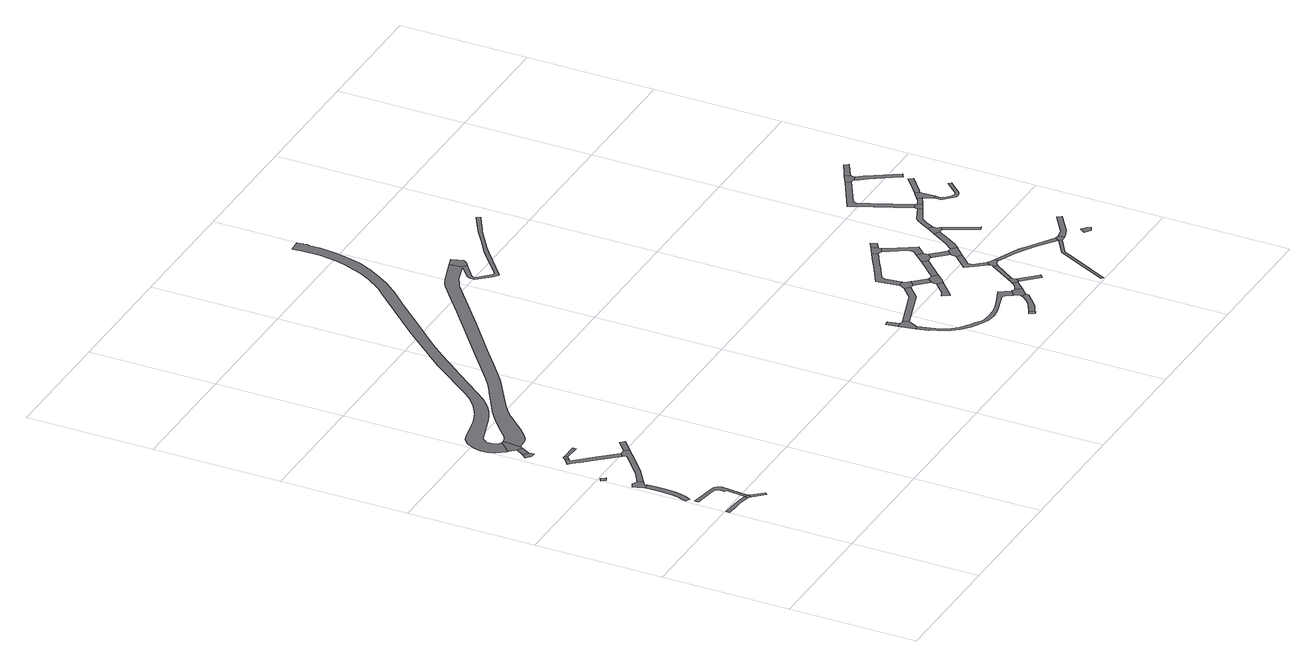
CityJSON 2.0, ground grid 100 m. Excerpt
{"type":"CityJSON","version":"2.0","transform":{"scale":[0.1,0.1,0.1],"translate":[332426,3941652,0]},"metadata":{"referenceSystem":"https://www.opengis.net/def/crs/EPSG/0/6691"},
"CityObjects":{
"road1":{"type":"Road","attributes":{"RoadStructureAttribute.sectionType":"1"},"geometry":[{"type":"MultiSurface","lod":"1","boundaries":[[[0,1,2,3,4,5,6,7,8]]]}]},
"road2":{"type":"Road","attributes":{"RoadStructureAttribute.sectionType":"1"},"geometry":[{"type":"MultiSurface","lod":"1","boundaries":[[[9,10,11,12,13,14,15,16,17,18,19,20,21,22]]]}]},
"road3":{"type":"Road","attributes":{"RoadStructureAttribute.sectionType":"1"},"geometry":[{"type":"MultiSurface","lod":"1","boundaries":[[[23,24,25,26,27,28,29,30,31,32,33,34,35,36,37,38,39]]]}]},
"road4":{"type":"Road","geometry":[{"type":"MultiSurface","lod":"1","boundaries":[[[38,3,2,40,41,39]]]}]},
"road5":{"type":"Road","geometry":[{"type":"MultiSurface","lod":"1","boundaries":[[[42,43,44,45,41,40]]]}]},
"road6":{"type":"Road","geometry":[{"type":"MultiSurface","lod":"1","boundaries":[[[46,47,48,49,15,14,50,51,52,53]]]}]},
"road7":{"type":"Road","geometry":[{"type":"MultiSurface","lod":"1","boundaries":[[[54,55,56,57]]]}]},
"road8":{"type":"Road","attributes":{"RoadStructureAttribute.sectionType":"1"},"geometry":[{"type":"MultiSurface","lod":"1","boundaries":[[[58,59,60,61,62,63,64,65,53,52,66,67,68,69]]]}]},
"road9":{"type":"Road","geometry":[{"type":"MultiSurface","lod":"1","boundaries":[[[70,71,72,73,74]]]}]},
"road10":{"type":"Road","geometry":[{"type":"MultiSurface","lod":"1","boundaries":[[[75,76,77,78,79]]]}]},
"road11":{"type":"Road","attributes":{"RoadStructureAttribute.sectionType":"1"},"geometry":[{"type":"MultiSurface","lod":"1","boundaries":[[[80,81,82,83,59,58,84,85,86,77,76]]]}]},
"road12":{"type":"Road","attributes":{"RoadStructureAttribute.sectionType":"1"},"geometry":[{"type":"MultiSurface","lod":"1","boundaries":[[[87,71,70,88]]]}]},
"road13":{"type":"Road","geometry":[{"type":"MultiSurface","lod":"1","boundaries":[[[89,90,87,88,91,92,93]]]}]},
"road14":{"type":"Road","geometry":[{"type":"MultiSurface","lod":"1","boundaries":[[[78,94,95,79]]]}]},
"road15":{"type":"Road","geometry":[{"type":"MultiSurface","lod":"1","boundaries":[[[68,96,97,69]]]}]},
"road16":{"type":"Road","attributes":{"function":"3","RoadStructureAttribute.sectionType":"1"},"geometry":[{"type":"MultiSurface","lod":"1","boundaries":[[[98,99,100,101,102,103,104,105,106,107,108,109,110,111,112,113,114,115,116,117,118,119,120,121,122,123,124,125,126,127,128,129,130,131,132,133,134,135,136,137,138,139,140,141,142,143,144,145,146,147,148,149,150,151,152,153,154,155,156,157,158,159,160,161,162,163,164,165,166,89,93]]]}]},
"road17":{"type":"Road","attributes":{"function":"3","RoadStructureAttribute.sectionType":"1"},"geometry":[{"type":"MultiSurface","lod":"1","boundaries":[[[167,168,169,170,171,172,173,174,175,176,177,178,179,180,181,182,183,184,185,186,187,188,189,190,191,192,193,194,195,196,197,198,199,200,201,202,203,92,91,204,205,206,207,208,209,210,211,212,213,214,215,216,217,218,219,220,183,221,222,223,224,225,226,227,228,229,230,231,232,233,234,235,236,237,238,239,240]]]}]},
"road18":{"type":"Road","geometry":[{"type":"MultiSurface","lod":"1","boundaries":[[[241,242,243,244]]]}]},
"road19":{"type":"Road","geometry":[{"type":"MultiSurface","lod":"1","boundaries":[[[245,246,247,241,244,248,249,250]]]}]},
"road20":{"type":"Road","attributes":{"RoadStructureAttribute.sectionType":"1"},"geometry":[{"type":"MultiSurface","lod":"1","boundaries":[[[249,251,252,253,254,255,256,257,258,259,260,261,262,263,264,265,266,267,268,269,270,271,272,273,274,275,276,277,278,279,280,281,282,283,284,285,286,250]]]}]},
"road21":{"type":"Road","attributes":{"RoadStructureAttribute.sectionType":"1"},"geometry":[{"type":"MultiSurface","lod":"1","boundaries":[[[245,287,288,289,290,246]]]}]},
"road22":{"type":"Road","geometry":[{"type":"MultiSurface","lod":"1","boundaries":[[[291,292,293,294,295]]]}]},
"road23":{"type":"Road","geometry":[{"type":"MultiSurface","lod":"1","boundaries":[[[296,297,298,299,300,184,183,182]]]}]},
"road24":{"type":"Road","attributes":{"RoadStructureAttribute.sectionType":"1"},"geometry":[{"type":"MultiSurface","lod":"1","boundaries":[[[301,302,303,293,292,304,305,306,307,308,309]]]}]},
"road25":{"type":"Road","attributes":{"RoadStructureAttribute.sectionType":"1"},"geometry":[{"type":"MultiSurface","lod":"1","boundaries":[[[310,311,312,313,314,315,316,317]]]}]},
"road26":{"type":"Road","geometry":[{"type":"MultiSurface","lod":"1","boundaries":[[[318,319,320,321,322,323,289,288]]]}]},
"road27":{"type":"Road","geometry":[{"type":"MultiSurface","lod":"1","boundaries":[[[324,325,267,266,326,327,309,308,328,329,330]]]}]},
"road28":{"type":"Road","attributes":{"RoadStructureAttribute.sectionType":"1"},"geometry":[{"type":"MultiSurface","lod":"1","boundaries":[[[331,332,333,319,318,334,335]]]}]},
"road29":{"type":"Road","geometry":[{"type":"MultiSurface","lod":"1","boundaries":[[[336,331,335,317,316,337,338]]]}]},
"road30":{"type":"Road","attributes":{"RoadStructureAttribute.sectionType":"1"},"geometry":[{"type":"MultiSurface","lod":"1","boundaries":[[[329,339,340,341,330]]]}]},
"road31":{"type":"Road","geometry":[{"type":"MultiSurface","lod":"1","boundaries":[[[339,342,343,344,345,346,347,340]]]}]},
"road32":{"type":"Road","attributes":{"RoadStructureAttribute.sectionType":"1"},"geometry":[{"type":"MultiSurface","lod":"1","boundaries":[[[348,349,350,351,322,321,352,353,354,355,356]]]}]},
"road33":{"type":"Road","attributes":{"RoadStructureAttribute.sectionType":"1"},"geometry":[{"type":"MultiSurface","lod":"1","boundaries":[[[342,357,358,359,343]]]}]},
"road34":{"type":"Road","attributes":{"RoadStructureAttribute.sectionType":"1"},"geometry":[{"type":"MultiSurface","lod":"1","boundaries":[[[360,361,362,336,338]]]}]},
"road35":{"type":"Road","attributes":{"RoadStructureAttribute.sectionType":"1"},"geometry":[{"type":"MultiSurface","lod":"1","boundaries":[[[346,345,363,364]]]}]},
"road36":{"type":"Road","attributes":{"RoadStructureAttribute.sectionType":"1"},"geometry":[{"type":"MultiSurface","lod":"1","boundaries":[[[365,366,367,368,369,370,371,372,373,374,375]]]}]},
"road37":{"type":"Road","geometry":[{"type":"MultiSurface","lod":"1","boundaries":[[[376,377,362,361,378,379]]]}]},
"road38":{"type":"Road","geometry":[{"type":"MultiSurface","lod":"1","boundaries":[[[363,380,381,382,383,384,365,375,385,386,364]]]}]},
"road39":{"type":"Road","geometry":[{"type":"MultiSurface","lod":"1","boundaries":[[[387,388,389,390,391,392,348,356]]]}]},
"road40":{"type":"Road","attributes":{"RoadStructureAttribute.sectionType":"1"},"geometry":[{"type":"MultiSurface","lod":"1","boundaries":[[[378,393,394,395,396,397,379]]]}]},
"road41":{"type":"Road","attributes":{"RoadStructureAttribute.sectionType":"1"},"geometry":[{"type":"MultiSurface","lod":"1","boundaries":[[[398,399,400,389,388,401,402,403,404,377,376]]]}]},
"road42":{"type":"Road","attributes":{"RoadStructureAttribute.sectionType":"1"},"geometry":[{"type":"MultiSurface","lod":"1","boundaries":[[[390,405,406,407,391]]]}]},
"road43":{"type":"Road","geometry":[{"type":"MultiSurface","lod":"1","boundaries":[[[372,371,408,409,396,395]]]}]},
"road44":{"type":"Road","attributes":{"RoadStructureAttribute.sectionType":"1"},"geometry":[{"type":"MultiSurface","lod":"1","boundaries":[[[410,411,412,413,414,415,416,417,418,419]]]}]},
"road45":{"type":"Road","attributes":{"RoadStructureAttribute.sectionType":"1"},"geometry":[{"type":"MultiSurface","lod":"1","boundaries":[[[382,420,421,422,423,424,425,426,427,428,429,383]]]}]},
"road46":{"type":"Road","attributes":{"RoadStructureAttribute.sectionType":"1"},"geometry":[{"type":"MultiSurface","lod":"1","boundaries":[[[430,409,408,431,432,433,434]]]}]},
"road47":{"type":"Road","geometry":[{"type":"MultiSurface","lod":"1","boundaries":[[[435,436,437,438,439,440,434,433,441,442]]]}]},
"road48":{"type":"Road","geometry":[{"type":"MultiSurface","lod":"1","boundaries":[[[418,443,444,426,425,445,419]]]}]},
"road49":{"type":"Road","attributes":{"RoadStructureAttribute.sectionType":"1"},"geometry":[{"type":"MultiSurface","lod":"1","boundaries":[[[441,446,447,442]]]}]},
"road50":{"type":"Road","attributes":{"RoadStructureAttribute.sectionType":"1"},"geometry":[{"type":"MultiSurface","lod":"1","boundaries":[[[448,449,450,439,438,451,452,453,454,455]]]}]},
"road51":{"type":"Road","geometry":[{"type":"MultiSurface","lod":"1","boundaries":[[[456,457,458,459,460]]]}]},
"road52":{"type":"Road","attributes":{"RoadStructureAttribute.sectionType":"1"},"geometry":[{"type":"MultiSurface","lod":"1","boundaries":[[[461,462,463,464,444,443,465,466,467,468,469]]]}]},
"road53":{"type":"Road","geometry":[{"type":"MultiSurface","lod":"1","boundaries":[[[470,471,472,473,474,455,454,475,476]]]}]},
"road54":{"type":"Road","attributes":{"RoadStructureAttribute.sectionType":"1"},"geometry":[{"type":"MultiSurface","lod":"1","boundaries":[[[477,478,479,480,481,473,472,482,483,484,485,486,487,488]]]}]},
"road55":{"type":"Road","attributes":{"RoadStructureAttribute.sectionType":"1"},"geometry":[{"type":"MultiSurface","lod":"1","boundaries":[[[475,489,490,491,492,493,494,495,496,497,476]]]}]},
"road56":{"type":"Road","geometry":[{"type":"MultiSurface","lod":"1","boundaries":[[[498,499,500,501,502,492,491,503,504]]]}]},
"road57":{"type":"Road","attributes":{"RoadStructureAttribute.sectionType":"1"},"geometry":[{"type":"MultiSurface","lod":"1","boundaries":[[[505,506,507,508,509,510,511,512,513,514,515,516,517,518,519,520,521,522,523,524,525,526,527,528,529,530,531,532,533,534,535,536,537,538,539,540,541,542,498,504]]]}]},
"road58":{"type":"Road","attributes":{"RoadStructureAttribute.sectionType":"1"},"geometry":[{"type":"MultiSurface","lod":"1","boundaries":[[[543,544,545,546,502,501]]]}]},
"road59":{"type":"Road","geometry":[{"type":"MultiSurface","lod":"1","boundaries":[[[547,548,549,488,487,550,551]]]}]},
"road60":{"type":"Road","attributes":{"RoadStructureAttribute.sectionType":"1"},"geometry":[{"type":"MultiSurface","lod":"1","boundaries":[[[550,552,553,554,555,556,557,558,559,560,561,551]]]}]},
"road61":{"type":"Road","geometry":[{"type":"MultiSurface","lod":"1","boundaries":[[[562,563,564,565,566,567,549,548]]]}]}
},
"vertices":[
[88,959,0],[157,955,0],[251,937,0],[256,964,0],[189,977,0],[135,985,0],[94,986,0],[12,990,0],[11,962,0],
[72,1337,0],[87,1382,0],[95,1433,0],[103,1533,0],[102,1599,0],[99,1652,0],[51,1647,0],[53,1628,0],[59,1547,0],[55,1449,0],[46,1389,0],[28,1344,0],[16,1313,0],[51,1296,0],
[303,1167,0],[290,1197,0],[272,1214,0],[256,1221,0],[212,1228,0],[62,1252,0],[49,1255,0],[44,1224,0],[74,1220,0],[193,1203,0],[217,1199,0],[239,1194,0],[261,1165,0],[259,1124,0],[275,1114,0],[262,963,0],[285,961,0],
[267,928,0],[284,950,0],
[276,919,0],[352,839,0],[365,856,0],[291,942,0],
[65,1754,0],[26,1736,0],[39,1700,0],[48,1675,0],[92,1676,0],[125,1699,0],[126,1699,0],[106,1736,0],
[55,1957,0],[34,1992,0],[3,1974,0],[24,1939,0],
[407,2010,0],[375,1982,0],[382,1974,0],[393,1962,0],[377,1945,0],[348,1921,0],[221,1811,0],[195,1792,0],[255,1786,0],[421,1931,0],[474,1977,0],[447,2008,0],
[125,2600,0],[82,2624,0],[52,2590,0],[89,2557,0],[126,2558,0],
[174,2352,0],[157,2328,0],[173,2309,0],[195,2326,0],[196,2351,0],
[103,2285,0],[126,2260,0],[167,2214,0],[252,2121,0],[281,2148,0],[201,2235,0],[151,2291,0],
[123,2690,0],[164,2665,0],
[79,2736,0],[111,2704,0],[177,2686,0],[189,2830,0],[173,2832,0],
[321,2323,0],[322,2348,0],
[565,2057,0],[534,2084,0],
[154,2842,0],[139,2856,0],[128,2876,0],[125,2893,0],[124,2909,0],[124,2916,0],[130,2940,0],[140,2953,0],[147,2963,0],[170,2978,0],[401,3052,0],[460,3076,0],[507,3101,0],[571,3143,0],[646,3212,0],[789,3390,0],[883,3512,0],[981,3637,0],[994,3654,0],[1066,3744,0],[1166,3863,0],[1357,4066,0],[1572,4296,0],[1669,4397,0],[1676,4404,0],[1783,4532,0],[1840,4612,0],[1901,4724,0],[1903,4729,0],[1942,4815,0],[1962,4874,0],[1967,4895,0],[1992,5003,0],[2007,5164,0],[2008,5239,0],[2010,5267,0],[2002,5341,0],[1910,5332,0],[1912,5322,0],[1916,5240,0],[1918,5112,0],[1902,4982,0],[1880,4901,0],[1845,4811,0],[1822,4750,0],[1771,4662,0],[1690,4549,0],[1605,4460,0],[1585,4439,0],[1235,4065,0],[1205,4033,0],[930,3711,0],[917,3695,0],[659,3355,0],[602,3292,0],[536,3235,0],[439,3179,0],[338,3141,0],[239,3120,0],[197,3111,0],[135,3097,0],[97,3084,0],[50,3041,0],[13,2976,0],[1,2917,0],[3,2861,0],[21,2812,0],[67,2749,0],[69,2746,0],
[2704,4256,0],[2586,4174,0],[2488,4108,0],[2436,4066,0],[2345,3991,0],[2244,3904,0],[2218,3904,0],[2204,3919,0],[2134,3994,0],[2128,4006,0],[2129,4020,0],[2138,4034,0],[2154,4049,0],[2182,4070,0],[2236,4111,0],[2250,4121,0],[2221,4146,0],[2206,4241,0],[2066,4196,0],[2015,4180,0],[1965,4160,0],[1929,4137,0],[1844,4069,0],[1649,3911,0],[1457,3757,0],[1152,3513,0],[910,3321,0],[833,3265,0],[757,3219,0],[608,3129,0],[505,3067,0],[415,3001,0],[353,2945,0],[281,2879,0],[245,2851,0],[217,2836,0],[194,2830,0],[200,2689,0],[245,2693,0],[285,2705,0],[331,2739,0],[398,2799,0],[521,2935,0],[542,2958,0],[576,2984,0],[641,3032,0],[934,3220,0],[1106,3355,0],[1223,3449,0],[1554,3713,0],[1974,4051,0],[2009,4069,0],[2059,4095,0],[2187,4135,0],[2201,4128,0],[2134,4070,0],[2118,4056,0],[2109,4042,0],[2100,4020,0],[2101,4002,0],[2102,3989,0],[2188,3897,0],[2198,3886,0],[2222,3864,0],[2228,3862,0],[2236,3864,0],[2383,3988,0],[2479,4064,0],[2536,4109,0],[2710,4228,0],[2742,4247,0],[2875,4320,0],[2886,4325,0],[2873,4356,0],
[2875,1027,0],[2860,1117,0],[2821,1111,0],[2835,1020,0],
[2930,980,0],[2915,1023,0],[2897,1017,0],[2852,917,0],[2858,893,0],[2893,901,0],
[2880,798,0],[2890,800,0],[2910,744,0],[2949,660,0],[2993,609,0],[3043,560,0],[3059,550,0],[3129,510,0],[3188,483,0],[3195,480,0],[3265,475,0],[3331,482,0],[3514,538,0],[3539,536,0],[3547,526,0],[3577,478,0],[3628,516,0],[3569,596,0],[3519,575,0],[3513,573,0],[3440,545,0],[3384,524,0],[3313,510,0],[3247,509,0],[3214,512,0],[3191,515,0],[3164,525,0],[3127,551,0],[3077,578,0],[3070,583,0],[3014,624,0],[2976,669,0],[2947,716,0],[2923,772,0],[2911,806,0],[2919,809,0],
[3254,1083,0],[3354,1173,0],[3321,1209,0],[3231,1128,0],
[3442,233,0],[3447,244,0],[3426,281,0],[3403,271,0],[3422,229,0],
[2272,4138,0],[2278,4143,0],[2295,4159,0],[2306,4176,0],[2278,4264,0],
[3591,409,0],[3549,358,0],[3512,327,0],[3505,275,0],[3534,294,0],[3584,338,0],[3631,384,0],[3634,406,0],[3593,415,0],
[3380,939,0],[3360,936,0],[3349,928,0],[3379,876,0],[3396,889,0],[3462,948,0],[3515,996,0],[3483,1032,0],
[3389,1172,0],[3429,1210,0],[3400,1240,0],[3397,1263,0],[3347,1256,0],[3334,1222,0],
[3644,504,0],[3632,512,0],[3592,454,0],[3596,429,0],[3654,427,0],[3691,463,0],[3652,502,0],
[3519,1114,0],[3514,1120,0],[3466,1170,0],[3435,1124,0],[3479,1076,0],
[3561,1109,0],[3543,1021,0],[3596,1075,0],
[3759,530,0],[3727,559,0],[3699,527,0],
[3764,527,0],[3786,558,0],[3780,574,0],[3788,597,0],[3764,613,0],[3732,565,0],
[3652,1626,0],[3562,1574,0],[3505,1541,0],[3320,1433,0],[3379,1392,0],[3388,1421,0],[3523,1499,0],[3567,1525,0],[3675,1587,0],
[3781,516,0],[3891,402,0],[3914,427,0],
[3604,1083,0],[3742,1226,0],[3705,1261,0],
[3896,755,0],[3868,773,0],
[3902,843,0],[3868,883,0],[3836,921,0],[3827,942,0],[3827,949,0],[3831,960,0],[3915,1043,0],[3883,1075,0],[3766,960,0],[3835,871,0],[3878,815,0],
[3814,1303,0],[3778,1338,0],[3787,1228,0],[3818,1265,0],
[3921,774,0],[3935,782,0],[3954,780,0],[3967,810,0],[3936,823,0],[3882,806,0],[3879,790,0],
[3694,1582,0],[3706,1579,0],[3745,1599,0],[3746,1624,0],[3722,1667,0],[3703,1656,0],
[3796,1219,0],[3877,1136,0],[3888,1124,0],[3923,1160,0],[3826,1257,0],
[3880,1369,0],[3845,1428,0],[3805,1497,0],[3768,1473,0],[3802,1416,0],[3806,1408,0],[3807,1368,0],
[3798,1655,0],[3774,1698,0],[3740,1678,0],
[3994,1122,0],[3959,1157,0],
[4260,432,0],[4223,358,0],[4167,245,0],[4057,22,0],[4075,10,0],[4195,254,0],[4256,378,0],[4275,415,0],[4408,499,0],[4393,521,0],
[4098,718,0],[4199,664,0],[4223,647,0],[4227,644,0],[4276,610,0],[4397,525,0],[4416,553,0],[4296,635,0],[4240,673,0],[4165,724,0],
[4012,1220,0],[4029,1158,0],[4092,1257,0],[4130,1328,0],[4093,1351,0],
[4185,1354,0],[4180,1363,0],[4173,1386,0],[4173,1404,0],[4138,1426,0],[4120,1395,0],[4163,1328,0],[4191,1343,0],
[4459,506,0],[4453,553,0],[4398,524,0],
[4289,1083,0],[4326,1095,0],
[4230,1556,0],[4206,1535,0],[4164,1467,0],[4210,1472,0],[4243,1514,0],[4268,1528,0],[4365,1576,0],[4350,1606,0],
[4605,450,0],[4576,410,0],[4624,376,0],[4661,394,0],[4649,419,0],
[4681,675,0],[4538,577,0],[4519,564,0],[4500,561,0],[4465,507,0],[4472,508,0],[4543,534,0],[4680,629,0],[4704,643,0],
[4403,1641,0],[4400,1648,0],[4398,1651,0],[4356,1632,0],[4353,1620,0],[4421,1604,0],[4405,1637,0],
[4162,2070,0],[4240,1898,0],[4279,1808,0],[4297,1766,0],[4349,1649,0],[4331,1799,0],[4316,1832,0],[4308,1848,0],[4229,2035,0],[4242,2061,0],[4474,2190,0],[4453,2228,0],
[4422,1604,0],[4500,1643,0],[4502,1644,0],[4476,1676,0],[4459,1662,0],[4448,1654,0],[4432,1648,0],[4423,1644,0],[4413,1640,0],
[4560,1573,0],[4559,1642,0],[4559,1646,0],[4558,1692,0],[4535,1721,0],[4502,1643,0],[4533,1572,0],
[4537,1534,0],[4538,1527,0],[4539,1520,0],[4543,1512,0],[4546,1505,0],[4557,1492,0],[4600,1451,0],[4608,1444,0],[4618,1436,0],[4628,1433,0],[4636,1432,0],[4642,1432,0],[4649,1433,0],[4655,1434,0],[4662,1436,0],[4667,1439,0],[4674,1443,0],[4678,1446,0],[4776,1548,0],[4758,1565,0],[4661,1464,0],[4660,1463,0],[4656,1461,0],[4652,1459,0],[4649,1458,0],[4646,1457,0],[4641,1457,0],[4637,1457,0],[4633,1457,0],[4630,1458,0],[4624,1464,0],[4616,1469,0],[4575,1509,0],[4567,1519,0],[4565,1523,0],[4563,1527,0],[4562,1532,0],[4561,1537,0],
[4579,1709,0],[4715,1817,0],[4691,1847,0],[4576,1754,0],
[4552,2229,0],[4553,2235,0],[4532,2272,0],[4509,2184,0],[4551,2202,0],
[4529,2152,0],[4562,2102,0],[4565,2096,0],[4594,2052,0],[4693,1903,0],[4701,1892,0],[4735,1913,0],[4627,2083,0],[4589,2143,0],[4587,2146,0],
[4554,2236,0],[4679,2305,0],[4685,2309,0],[4683,2312,0],[4663,2343,0],[4572,2293,0]
]}
